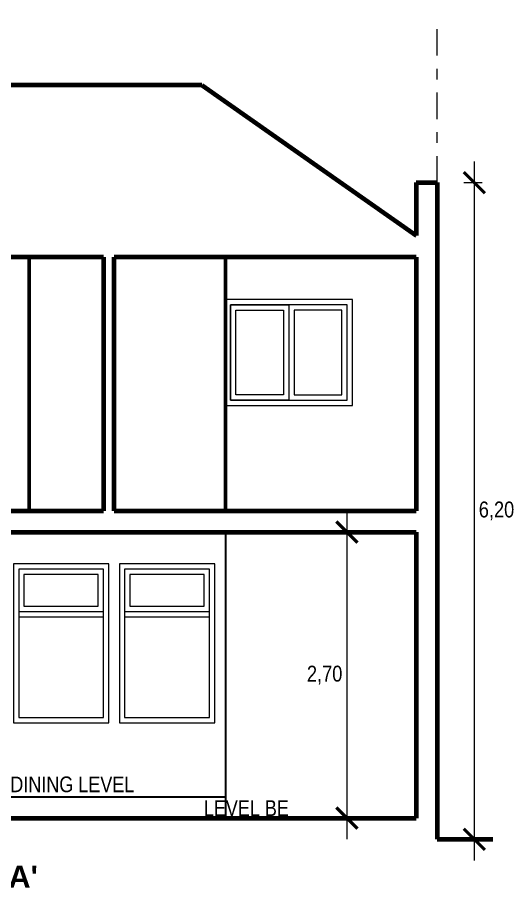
# Model space of a CAD drawing. Header units: millimetres. Extents: x 1119.4 to 1171.3, y 270.1 to 301.5.
# Drawn here: x 1147.65 to 1152.33, y 271.12 to 279.37 of the extents above; entities that cross this region are included whole.
import ezdxf

# ---------------------------------------------------------------- set-up
doc = ezdxf.new("R2010")
doc.units = ezdxf.units.MM
doc.linetypes.add('DASHDOT', pattern=[1, 0.5, -0.25, 0, -0.25])
for name, color, linetype, lineweight in [('01', 146, 'Continuous', 9), ('03', 116, 'Continuous', 30), ('06', 192, 'Continuous', 60), ('1 MARGEN', 254, 'Continuous', 100), ('cotas', 86, 'Continuous', 15), ('ejes', 252, 'DASHDOT', 15)]:
    doc.layers.add(name, color=color, linetype=linetype, lineweight=lineweight)
doc.styles.get("Standard").update_dxf_attribs({"font": 'ARIALN.TTF'})

# ---------------------------------------------------------------- blocks, each defined once
blk = doc.blocks.new('_ArchTick')
at = {"color": 0, "linetype": 'ByBlock', "const_width": 0.15}
blk.add_lwpolyline([(-0.5, -0.5), (0.5, 0.5)], dxfattribs=at)

msp = doc.modelspace()

# ---------------------------------------------------------------- linework, layer by layer
at = {"layer": '01'}
for p, q in [((1147.658689894659, 273.7650524880794), (1148.45868989466, 273.7650524880794)), ((1148.65868989466, 273.7650524880794), (1149.45868989466, 273.7650524880794)), ((1147.658689894659, 273.7150524880794), (1148.45868989466, 273.7150524880794)), ((1148.65868989466, 273.7150524880794), (1149.45868989466, 273.7150524880794))]:
    msp.add_line(p, q, dxfattribs=at)
for points in [[(1150.808689894659, 276.7110524880788), (1149.608689894659, 276.7110524880788), (1149.608689894659, 275.7110524880788), (1150.808689894659, 275.7110524880788)], [(1150.758689894659, 276.6610524880789), (1149.658689894659, 276.6610524880789), (1149.658689894659, 275.7610524880789), (1150.758689894659, 275.7610524880789)], [(1149.658689894659, 276.6610524880789), (1150.208689894659, 276.6610524880789), (1150.208689894659, 275.7610524880789), (1149.658689894659, 275.7610524880789)], [(1150.758689894659, 276.6610524880789), (1150.208689894659, 276.6610524880789), (1150.208689894659, 275.7610524880789), (1150.758689894659, 275.7610524880789)], [(1149.708689894659, 276.6110524880788), (1150.158689894659, 276.6110524880788), (1150.158689894659, 275.8110524880789), (1149.708689894659, 275.8110524880789)], [(1150.708689894659, 276.6110524880788), (1150.258689894659, 276.6110524880788), (1150.258689894659, 275.8110524880789), (1150.708689894659, 275.8110524880789)], [(1148.50868989466, 274.2150524880794), (1147.608689894659, 274.2150524880794), (1147.608689894659, 272.7150524880794), (1148.50868989466, 272.7150524880794)], [(1148.45868989466, 274.1650524880794), (1147.658689894659, 274.1650524880794), (1147.658689894659, 272.7650524880794), (1148.45868989466, 272.7650524880794)], [(1148.45868989466, 274.1650524880794), (1147.658689894659, 274.1650524880794), (1147.658689894659, 273.7650524880794), (1148.45868989466, 273.7650524880794)], [(1149.50868989466, 274.2150524880794), (1148.608689894659, 274.2150524880794), (1148.608689894659, 272.7150524880794), (1149.50868989466, 272.7150524880794)], [(1149.45868989466, 274.1650524880794), (1148.65868989466, 274.1650524880794), (1148.65868989466, 272.7650524880794), (1149.45868989466, 272.7650524880794)], [(1149.45868989466, 274.1650524880794), (1148.65868989466, 274.1650524880794), (1148.65868989466, 273.7650524880794), (1149.45868989466, 273.7650524880794)], [(1148.40868989466, 274.1150524880794), (1147.708689894659, 274.1150524880794), (1147.708689894659, 273.8150524880795), (1148.40868989466, 273.8150524880795)], [(1149.40868989466, 274.1150524880794), (1148.70868989466, 274.1150524880794), (1148.70868989466, 273.8150524880795), (1149.40868989466, 273.8150524880795)]]:
    msp.add_lwpolyline(points, close=True, dxfattribs=at)
at = {"layer": '03'}
for p, q in [((1149.608689894659, 274.5150524880794), (1149.608689894659, 271.8150524880792)), ((1146.80868989466, 272.0150524880793), (1149.608689894659, 272.0150524880793))]:
    msp.add_line(p, q, dxfattribs=at)
at = {"layer": '06'}
for p, q in [((1147.75868989466, 277.1150524809921), (1147.75868989466, 274.7150524880796)), ((1149.608689894659, 274.7150524880796), (1149.608689894659, 277.1101314511986))]:
    msp.add_line(p, q, dxfattribs=at)
at = {"layer": '1 MARGEN'}
for p, q in [((1149.387286232933, 278.7350524880795), (1143.608689894659, 278.7350524880794)), ((1149.387286232933, 278.7350524880795), (1151.408689894659, 277.3151396720377)), ((1151.408689894659, 277.8151396720376), (1151.408689894659, 277.3151396720372)), ((1151.40868989466, 277.8151396720376), (1151.608689894659, 277.8151396720376)), ((1151.608689894659, 277.8151396720376), (1151.608689894659, 271.6150524880794)), ((1148.45868989466, 277.1101314511986), (1146.508689894661, 277.1101314511986)), ((1148.45868989466, 277.1101314511986), (1148.45868989466, 274.7150524880794)), ((1151.408689894659, 277.1101314511985), (1148.55868989466, 277.1101314511986)), ((1148.55868989466, 274.7150524880794), (1148.55868989466, 277.1101314511985)), ((1151.408689894659, 277.1101314511985), (1151.408689894659, 274.7150524880796)), ((1146.50868989466, 274.7150524880794), (1148.45868989466, 274.7150524880796)), ((1148.55868989466, 274.7150524880796), (1151.408689894659, 274.7150524880796)), ((1145.608689894661, 274.5150524880795), (1151.408689894659, 274.5150524880796)), ((1151.408689894659, 274.5150524880796), (1151.408689894659, 271.8150524880794)), ((1146.80868989466, 271.8150524880795), (1151.408689894659, 271.8150524880795)), ((1151.608689894659, 271.6150524880794), (1152.133675672667, 271.6150524880794))]:
    msp.add_line(p, q, dxfattribs=at)
at = {"layer": 'cotas'}
for p, q in [((1151.957567048059, 278.0151396720375), (1151.957567048059, 271.4150524880794)), ((1151.858689894659, 277.8151396720376), (1152.032567048059, 277.8151396720376)), ((1150.756207079997, 274.7150524880796), (1150.756207079997, 271.6150524880794)), ((1151.158689894659, 274.5150524880796), (1150.681207079997, 274.5150524880796)), ((1151.158689894659, 271.8150524880795), (1150.681207079997, 271.8150524880795)), ((1151.858689894659, 271.6150524880794), (1152.032567048059, 271.6150524880794))]:
    msp.add_line(p, q, dxfattribs=at)
at = {"layer": 'ejes', "ltscale": 0.5}
msp.add_line((1151.608689894659, 277.8151396720376), (1151.608689894659, 279.3745540353701), dxfattribs=at)

# ---------------------------------------------------------------- block references
at = {"layer": 'cotas', "xscale": 0.1999999999999993, "yscale": 0.1999999999999993, "zscale": 0.1999999999999993}
for p, rotation in [((1151.957567048059, 277.8151396720376), 90), ((1150.756207079997, 274.5150524880796), 90), ((1150.756207079997, 271.8150524880795), 270), ((1151.957567048059, 271.6150524880794), 270)]:
    msp.add_blockref('_ArchTick', p, dxfattribs=dict(at, rotation=rotation))

# ---------------------------------------------------------------- texts
at = {"layer": 'cotas', "char_height": 0.15, "attachment_point": 5}
for s, insert in [('6,20', (1152.167492013953, 274.7150960800586)), ('2,70', (1150.545617039069, 273.1650524880797))]:
    msp.add_mtext(s, dxfattribs=dict(at, insert=insert))
at = {"layer": 'cotas'}
for s, insert, char_height, width, attachment_point in [('DINING LEVEL', (1148.164887494438, 272.1327120775645), 0.1482666223583047, 2.049337642483912, 5), ('LEVEL BE', (1149.80689663249, 271.909354442225), 0.1482666223583047, 2.049337642483912, 5), ("{\\fArial|b1|i0|c0|p34;LONGITUDINAL CUTTING A_A'}", (1143.563090611879, 271.3656266577487), 0.206976, 10.21889305527503, 1)]:
    msp.add_mtext(s, dxfattribs=dict(at, insert=insert, char_height=char_height, width=width, attachment_point=attachment_point))

doc.saveas('drawing.dxf')
